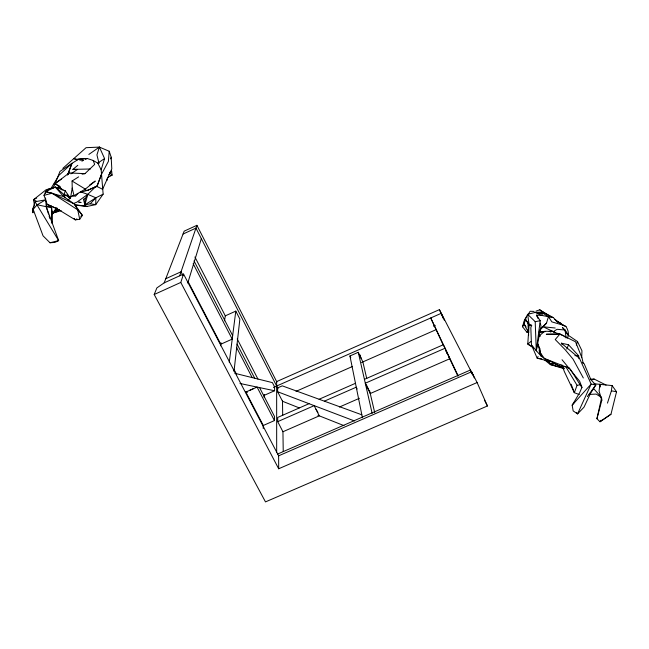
<?xml version="1.0" encoding="UTF-8"?>
<svg xmlns="http://www.w3.org/2000/svg" width="649" height="649" viewBox="0 0 649 649"><rect width="100%" height="100%" fill="white"/><g stroke="black" fill="none" stroke-linecap="round" stroke-linejoin="round"><path stroke-width="0.97" d="M263.21 428.494L263.299 425.476L274.438 420.584L274.454 416.39L259.568 387.599M264.216 395.33L274.576 390.755L274.6 386.926L272.393 382.618L234.784 373.289M45.56 198.018L46.217 206.69L48.505 214.056M45.608 193.443L45.633 191.609L49.259 188.77L55.311 187.082L65.2 190.725L70.449 198.286L68.015 199.738M62.807 168.375L86.074 147.688L99.386 147.096L104.57 158.551L101.155 169.803L103.142 194.148L95.857 197.807L95.736 204.646L87.153 206.406L75.089 205.141M264.151 397.415L264.24 394.438M581.691 357.721L581.958 350.768L577.48 341.536L568.354 335.322L564.841 330.657M103.142 194.148L95.736 204.646L90.235 203.786L84.881 204.897L85.133 198.732L87.777 194.351L94.884 187.447L96.879 186.45L101.382 174.532L108.391 161.39L109.219 151.249L99.386 147.096L88.84 154.43M533.559 347.921L527.767 344.067L529.113 324.678L527.653 314.335L535.255 312.396L542.953 313.313L548.437 316.688L553.313 317.556L556.931 321.628L565.936 326.488C568.135 329.927 569.522 334.324 567.388 338.129M33.148 209.367L32.945 212.823L32.45 210.081L35.046 201.734L45.535 199.851L37.18 204.784L33.148 209.367L43.053 235.838L49.997 242.758L54.849 242.426L58.661 240.601L46.217 206.69L47.207 204.346L44.002 195.333L45.633 191.609L55.311 187.082L64.421 194.935L66.563 195.519L70.449 198.286L72.217 188.088L72.071 181.006L78.634 176.877M106.996 180.446L107.19 178.524M234.005 371.423L239.87 319.081L235.798 311.122L225.3 315.844L224.505 320.841M607.456 403.11L611.399 390.82L612.064 385.563L593.981 383.754M229.267 362.247L235.798 311.122M566.877 367.026L569.895 368.502L544.324 358.426L541.217 356.171L536.293 350.728L540.219 320.736L536.496 315.154L541.428 315.357L548.437 316.688L551.885 321.888L563.121 325.19L554.863 319.349M220.555 345.803L221.025 342.81M545.493 313.475L536.861 312.672L542.718 312.777L542.84 312.072L535.255 312.396L541.428 315.357L542.953 313.313L542.84 312.072L553.313 317.556M536.293 350.728L535.198 321.669L527.653 314.335L525.065 319.203L529.113 324.678L531.507 325.052L530.825 327.769L531.466 344.952L536.293 350.728L541.015 326.244L540.293 323.137M57.185 208.808L47.207 204.346L57.185 208.808L75.325 219.873L79.722 219.248L82.391 215.363L74.343 203.964L63.651 196.598L65.2 190.725M612.064 385.563L616.55 391.753L610.969 414.232L600 421.753L596.934 418.71L601.428 398.47M539.092 351.044L539.692 348.505L537.907 344.019L538.135 345.771M528.862 332.385L526.931 332.223L522.567 326.788L524.043 321.141L526.574 317.037M596.934 418.71L601.801 400.319L601.696 398.445M542.605 312.915L542.84 312.072L542.377 312.623L542.953 313.313M73.223 203.681L76.923 202.115L87.777 194.351L95.857 197.807L84.881 204.897L87.777 194.351L80.614 191.853M539.424 330.682L546.499 323.178L548.437 316.688M187.764 283.069L201.328 238.621M99.386 147.096L96.944 154.892L99.021 163.451M278.689 468.765L180.779 282.437L183.545 274.048L164.173 282.859L156.871 287.921L154.202 294.508L265.49 501.904L487.431 405.982L477.112 382.545L471.572 371.772L278.624 455.833L278.689 468.765L477.112 382.545M576.312 345.081L577.48 341.536M67.991 174.192L71.982 163.345L78.57 159.208L87.242 158.486L93.18 160.473L97.788 163.142L101.155 169.803M179.668 275.809L196.915 225.308L184.162 231.158L164.173 282.859M80.379 192.291L87.891 190.254L97.228 185.971L101.382 174.532M110.573 158.891L111.19 157.212L109.219 151.249M565.814 366.758L577.066 385.311L574.333 392.677L579.297 394.592M67.796 174.297L71.982 163.345L59.984 171.425L55.936 181.663M566.804 349.154L568.5 344.749L561.336 343.183L562.253 344.668M522.567 326.788L525.941 319.284M34.121 206.585L32.45 210.081L33.683 211.477M538.086 356.504L537.161 358.183L549.679 361.404M51.312 187.95L58.986 175.262L71.982 163.345M52.593 188.372L55.246 183.683L69.159 172.942L84.97 173.64L94.665 164.408L93.18 160.473M527.864 330.609L526.931 332.223L528.172 331.509M51.758 213.975L53.575 213.359L56.179 209.075L52.188 213.123L51.587 210.154M527.588 315.39L530.119 311.277L534.103 311.415M587.337 396.62L595.823 384.995L590.931 379.77L584.165 363.74L582.591 362.564M601.144 420.211L600 421.753L610.969 414.232M574.568 402.023L572.167 405.187L573.164 410.898L577.553 413.924L584.011 407.166L590.452 393.497L595.823 384.995L591.15 384.062L579.525 358.378L561.336 343.183M67.537 175.068L69.159 172.942M108.829 174.735L111.636 171.117L112.115 175.141L107.766 177.437M583.167 363.343L582.169 358.402L575.517 341.772L559.909 334.04L555.244 339.549L565.06 349.592L573.035 359.108L583.321 377.969M77.904 193.491L75.503 196.266L72.088 195.438M90.235 203.786L95.857 197.807M540.43 329.019L546.499 323.178M61.201 210.641L54.573 212.588L58.15 209.562M539.343 335.768L544.641 331.298L552.202 331.282L555.301 332.588L543.189 326.788L555.195 328.005M57.753 188.056L59.813 186.328L61.525 189.808M70.887 173.875L77.515 169.438L72.883 169.381L77.807 165.333M531.085 341.39L527.767 344.067L532.918 347.077M70.197 197.028L74.002 195.665L85.295 189.102L95.273 181.071L89.684 184.981M109.519 172.618L111.636 171.117M97.788 163.142L104.57 158.551M54.07 183.983L61.306 179.132M76.898 218.867L75.325 219.873L74.1 218.372M80.817 216.368L82.391 215.363L77.71 209.814L74.343 203.964L52.042 193.224L45.633 191.609L63.651 196.598L55.311 187.082M564.403 366.701L562.651 367.659L550.23 364.527L544.803 360.057M54.451 210.901L57.104 209.481L56.755 207.615M36.677 198.042L33.488 199.73L34.584 205.668M81.888 161.147L83.672 160.262M85.457 159.378L87.242 158.486L76.704 159.232L73.856 158.599L77.044 160.011M97.228 185.971L87.891 190.254L84.954 190.206M183.059 234.029L195.957 228.107L277.983 388.621M54.573 212.588L58.134 210.974M165.771 278.729L181.047 271.777L182.88 275.281M154.202 294.508L180.779 282.437M473.097 375.227L439.405 309.638L276.652 381.588L276.677 452.45M273.424 387.445L441.288 313.297L444.492 320.541M362.418 417.688L349.949 355.977L358.272 352.302L362.856 361.915L366.742 378.521M433.443 326.187L435.292 325.376M296.017 391.363L352.326 366.555M361.558 362.491L436.347 329.546M309.021 403.686L277.707 417.437L277.715 421.639L282.94 431.747L283.232 451.574M319.113 399.257L355.474 383.299M364.422 379.365L443.356 344.724L449.725 358.775L370.255 393.545L365.298 383.226L445.027 348.253M277.715 421.639L314.173 405.649L319.292 415.847L282.94 431.747M324.37 401.171L356.26 387.185L357.128 388.994M339.443 407.028L359.424 398.283M277.61 454.057L470.42 370.027L472.415 374.546M592.302 379.803L594.078 379.032L606.069 385.06M54.67 210.755L56.577 210.706L59.351 209.53M538.727 336.685L540.528 335.963M550.401 332.004L552.202 331.282L549.192 331.428M536.033 311.122L539.781 309.808L551.512 317.231M110.427 175.684L112.115 175.141L109.884 173.161M51.896 213.829L53.575 213.359M85.133 198.732L83.429 199.202L84.881 204.897M53.924 187.593L46.176 189.686L33.488 199.73L36.628 201.328M44.002 195.333L52.042 193.224L77.71 209.814L79.722 219.248M49.997 242.758L58.661 240.601L35.046 201.734M82.107 174.175L84.97 173.64M535.198 321.669L540.219 320.736M577.066 385.311L580.044 384.841M46.217 206.69L51.263 206.122L52.025 213.61L51.944 223.191L51.75 207.842L37.18 204.784M79.851 160.206L82.853 159.954M589.138 394.438L596.147 394.073L601.647 397.504M539.173 331.923L545.184 331.631M590.144 379.138L594.078 379.032M72.883 169.381L90.365 168.991M559.909 334.04L546.312 334.259L560.411 334.211M545.282 359.197L550.401 363.578L554.465 363.545L563.373 367.959M574.876 355.652L578.665 355.774L578.989 358.727M539.181 332.012L543.213 332.158M78.505 202.172L81.101 202.52L79.202 202.09M75.438 204.743L87.153 206.406M541.737 358.865L537.161 358.183L531.466 344.952M545.395 359.408L547.229 359.684L562.651 367.659L558.083 366.312M245.46 391.988L247.431 392.345M611.399 390.82L616.55 391.753M249.76 390.317L253.134 388.824M240 383.486L274.576 390.755M545.817 359.197L550.774 364.162L554.424 365.233M54.686 210.138L56.577 210.706M550.23 364.527L564.192 368.729M361.842 414.808L282.291 385.855L277.618 387.915L277.634 391.753L282.493 401.26L299.27 407.905M556.225 332.929L563.592 335.663L564.89 336.92M556.931 321.628L560.72 323.064M277.634 391.753L354.443 420.958M315.966 409.227L317.913 412.448L317.499 412.285M317.905 415.295L343.994 425.639M531.782 325.757L529.113 324.678L528.286 323.04M562.415 325.044L565.936 326.488M96.879 186.45L102.591 189.273L111.798 168.894L111.19 157.212M59.813 186.328L55.246 183.683L63.075 190.125M72.071 181.006L85.295 189.102M65.638 194.951L70.449 198.286L67.098 194.578M555.065 332.767L553.435 331.582L557.077 329.294L565.109 330.025L568.354 335.322M539.781 309.808L542.134 311.739M539.936 353.145L541.396 354.451M528.821 331.144L526.647 329.173L523.881 323.567L526.063 326.934M525.065 319.203L527.312 321.612M568.5 344.749L578.665 355.774M593.64 388.629L600.974 396.766M560.947 365.022L564.046 368.632M562.042 359.716L579.614 381.19L581.975 387.234L579.662 392.742L572.167 405.187L591.15 384.062L577.553 413.924L576.62 412.521M563.665 329.108L562.496 327.55L565.109 330.025L566.098 338.064M539.676 351.863L544.324 358.426M550.401 363.578L550.774 364.162M570.414 369.338L581.975 387.688M183.545 274.048L278.624 455.833M188.032 281.52L220.806 344.205L232.22 339.103L193.151 263.664M233.997 369.435L236.293 373.824M263.299 425.476L245.825 392.053L257.077 387.08L274.438 420.584M194.019 260.89L232.667 335.606M237.063 344.1L254.716 378.229M236.666 347.669L252.169 377.596M194.911 256.988L225.3 315.844M237.226 338.956L257.969 379.13M484.381 399.995L487.431 405.982M196.915 225.308L276.855 381.993M349.949 355.977L350.76 357.664M536.496 315.154L538.183 318.708M457.967 375.455L430.733 317.961L443.308 345.211M445.831 350.16L446.674 351.945M446.382 351.507L447.656 354.2M445.465 349.77L447.623 354.33M448.435 356.058L457.975 376.217M471.572 371.772L473.17 375.398M473.502 376.144L474.305 377.978M439.405 309.638L443.372 318.594M539.798 352.756L541.217 356.171L537.907 344.019M571.177 384.265L574.333 392.677L564.265 371.423L562.034 365.006M49.073 215.898L49.924 218.664M601.801 400.319L599.076 391.014L599.992 384.119L600.349 386.982M72.217 188.088L74.002 195.665M369.484 390.244L374.733 412.715M361.258 358.556L359.595 354.435L359.879 355.676M368.072 387.988L368.527 389.944M366.588 384.906L367.034 386.845M358.272 352.302L372.153 413.372M64.421 194.935L64.884 197.815M540.041 352.269L539.692 348.505L539.887 352.22M527.872 322.212L528.627 335.217M282.485 400.352L282.704 415.417"/></g></svg>
